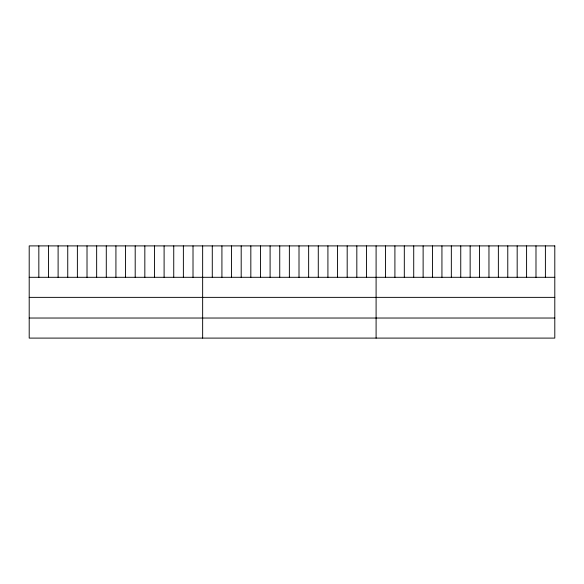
<?xml version="1.0" encoding="UTF-8"?>
<svg xmlns="http://www.w3.org/2000/svg" width="584" height="584" viewBox="0 0 584 584"><rect width="100%" height="100%" fill="white"/><g stroke="black" fill="none" stroke-linecap="round" stroke-linejoin="round"><path stroke-width="0.88" d="M29.2 277.298L554.8 277.298M29.2 297.365L554.8 297.365M29.2 318.032L554.8 318.032M545.398 245.901L545.398 277.298M535.988 245.901L535.988 277.298M526.586 245.901L526.586 277.298M517.176 245.901L517.176 277.298M507.773 245.901L507.773 277.298M498.364 245.901L498.364 277.298M488.961 245.901L488.961 277.298M479.559 245.901L479.559 277.298M470.149 245.901L470.149 277.298M460.747 245.901L460.747 277.298M451.337 245.901L451.337 277.298M441.935 245.901L441.935 277.298M432.532 245.901L432.532 277.298M423.123 245.901L423.123 277.298M413.72 245.901L413.72 277.298M404.31 245.901L404.31 277.298M394.908 245.901L394.908 277.298M385.498 245.901L385.498 277.298M376.096 245.901L376.096 338.099M366.46 245.901L366.46 277.298M356.824 245.901L356.824 277.298M347.188 245.901L347.188 277.298M337.552 245.901L337.552 277.298M327.916 245.901L327.916 277.298M318.28 245.901L318.28 277.298M308.644 245.901L308.644 277.298M299.008 245.901L299.008 277.298M289.372 245.901L289.372 277.298M279.736 245.901L279.736 277.298M270.1 245.901L270.1 277.298M260.464 245.901L260.464 277.298M250.828 245.901L250.828 277.298M241.192 245.901L241.192 277.298M231.556 245.901L231.556 277.298M221.92 245.901L221.92 277.298M212.284 245.901L212.284 277.298M202.648 245.901L202.648 338.099M193.012 245.901L193.012 277.298M183.376 245.901L183.376 277.298M173.74 245.901L173.74 277.298M164.104 245.901L164.104 277.298M154.468 245.901L154.468 277.298M144.832 245.901L144.832 277.298M135.196 245.901L135.196 277.298M125.56 245.901L125.56 277.298M115.924 245.901L115.924 277.298M106.288 245.901L106.288 277.298M96.652 245.901L96.652 277.298M87.016 245.901L87.016 277.298M77.38 245.901L77.38 277.298M67.744 245.901L67.744 277.298M58.108 245.901L58.108 277.298M48.472 245.901L48.472 277.298M38.836 245.901L38.836 277.298M554.8 245.901L29.2 245.901L29.2 338.099L554.8 338.099L554.8 245.901"/></g></svg>
